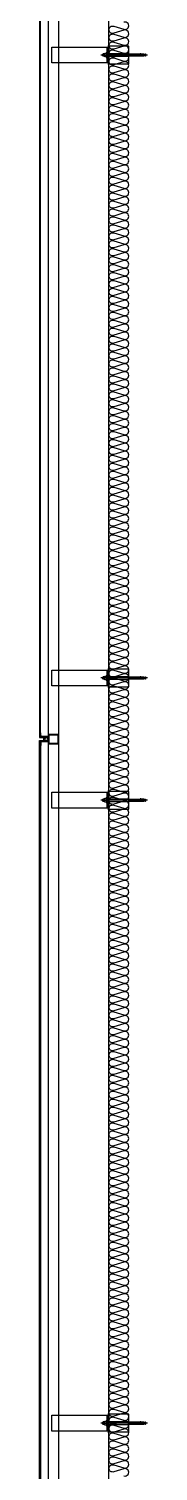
# Model space of a CAD drawing. Header units: millimetres. Extents: x 17311 to 801382, y -242618 to -104888.
# Drawn here: x 705311 to 705855, y -183664 to -176405 of the extents above; entities that cross this region are included whole.
import ezdxf

# ---------------------------------------------------------------- set-up
doc = ezdxf.new("R2010")
doc.units = ezdxf.units.MM
doc.header["$LTSCALE"] = 250
for name, color, linetype in [('A-ETC-8', 8, 'Continuous'), ('A-FIN', 6, 'Continuous'), ('ISL', 251, 'Continuous')]:
    doc.layers.add(name, color=color, linetype=linetype)

# ---------------------------------------------------------------- blocks, each defined once
blk = doc.blocks.new('A$C632c858f')
at = {"layer": 'A-ETC-8'}
blk.add_arc((-2.8, 0), 24, 341.82483, 18.17517, dxfattribs=at)
blk.add_ellipse((34, 0), major_axis=(7.59, 0), ratio=0.987937, dxfattribs=at)
blk = doc.blocks.new('A$Cae507117')
at = {"layer": 'A-ETC-8'}
for points in [[(-50, 0), (-50, -50), (0, -50), (0, 0)], [(-46.8, -3.2), (-46.8, -46.8), (-3.2, -46.8), (-3.2, -3.2)]]:
    blk.add_lwpolyline(points, close=True, dxfattribs=at)
blk = doc.blocks.new('너트 M12')
for p, q in [((-9, 0), (9, 0)), ((-9.5, -9), (-9.5, -0.5)), ((9, -9.5), (-9, -9.5)), ((0, -8.3), (0, -1.2)), ((9.5, -0.5), (9.5, -9))]:
    blk.add_line(p, q)
for centre, start, end in [((-9, -0.5), 90, 180), ((-9, -9), 180, 270), ((9, -0.5), 0, 90), ((9, -9), 270, 0)]:
    blk.add_arc(centre, 0.5, start, end)
at = {"extrusion": (0, 0, -1)}
for centre, major_axis, ratio, start_param, end_param in [((-4.8, -0.9), (-4.75, 0.31), 0.185359, -0.024388, 3.141593), ((4.8, -0.9), (4.75, 0.31), 0.185108, 3.141593, 6.30754), ((-4.8, -8.6), (4.75, 0.31), 0.187111, 0, 3.166211), ((4.8, -8.6), (-4.75, 0.31), 0.185991, 3.117121, 6.283185)]:
    blk.add_ellipse(centre, major_axis=major_axis, ratio=ratio, start_param=start_param, end_param=end_param, dxfattribs=at)
blk = doc.blocks.new('A$C5ebcaad0')
at = {"layer": 'A-ETC-8'}
for p, q in [((-449, -225), (-214, -225)), ((-439, -220.5), (-439, -229.5)), ((-437, -219), (-437.5, -219)), ((-437.5, -231), (-437, -231)), ((-426, -220.5), (-437, -219)), ((-437, -231), (-426, -229.5)), ((-431.6, -219.7), (-431.6, -221.5)), ((-431.6, -228.5), (-431.6, -230.2)), ((-431.1, -222.3), (-429.3, -223.5)), ((-431.1, -227.7), (-429.3, -226.5)), ((-415.6, -218.7), (-430.6, -218.7)), ((-430.6, -231.2), (-415.6, -231.2)), ((-421.1, -224), (-427.7, -224)), ((-421.1, -226), (-427.7, -226)), ((-426, -220.5), (-412, -220.5)), ((-426, -229.5), (-412, -229.5)), ((-420.6, -223.5), (-420.6, -223)), ((-420.6, -227), (-420.6, -226.5)), ((-416.6, -227), (-416.6, -223)), ((-415.6, -218.7), (-412.6, -218.7)), ((-415.6, -231.2), (-412.6, -231.2)), ((-412.6, -218.7), (-412.6, -231.2)), ((-412, -231), (-412, -219)), ((-409, -219), (-412, -219)), ((-412, -231), (-409, -231)), ((-409, -231), (-409, -219)), ((-355, -219), (-409, -219)), ((-409, -231), (-355, -231)), ((-355, -219), (-245.5, -219)), ((-245.5, -231), (-355, -231)), ((-234.2, -229.5), (-224, -229.5)), ((-234, -219), (-225.5, -219)), ((-234, -220.5), (-224, -220.5)), ((-234, -231), (-225.5, -231)), ((-225.5, -231), (-225.5, -219)), ((-224, -220.5), (-225.5, -219)), ((-224, -229.5), (-225.5, -231)), ((-224, -229.5), (-224, -220.5))]:
    blk.add_line(p, q, dxfattribs=at)
for points in [[(-255, -180.5), (-255, -269.5), (-355, -269.5), (-355, -180.5)], [(33.5, -185), (-251.5, -185), (-251.5, -265), (33.5, -265)], [(-251.5, -265), (-245.5, -265), (-245.5, -185), (-251.5, -185)], [(-245.5, -210), (-245.5, -240), (-243.5, -240), (-243.5, -210)]]:
    blk.add_lwpolyline(points, close=True, dxfattribs=at)
blk.add_lwpolyline([(-251.5, -177.5), (-251.5, -272.5, -0.414214), (-252.5, -273.5), (-255, -273.5), (-255, -176.5), (-252.5, -176.5, -0.414214)], format="xyb", close=True, dxfattribs=at)
for centre, radius, start, end in [((-437.5, -220.5), 1.5, 90, 180), ((-437.5, -229.5), 1.5, 180, 270), ((-430.6, -219.7), 1, 90, 180), ((-430.6, -221.5), 1, 180, 236.30993), ((-430.6, -228.5), 1, 123.69007, 180), ((-430.6, -230.2), 1, 180, 270), ((-427.7, -221), 3, 236.30993, 270), ((-427.7, -229), 3, 90, 123.69007), ((-421.1, -223.5), 0.5, 270, 0), ((-421.1, -226.5), 0.5, 0, 90), ((-418.6, -223), 2, 90, 180), ((-418.6, -227), 2, 180, 270), ((-418.6, -223), 2, 0, 90), ((-418.6, -227), 2, 270, 0)]:
    blk.add_arc(centre, radius, start, end, dxfattribs=at)
at = {"layer": 'A-ETC-8', "xscale": -1, "rotation": 90}
blk.add_blockref('너트 M12', (-243.5, -225), dxfattribs=at)

msp = doc.modelspace()

# ---------------------------------------------------------------- linework, layer by layer
at = {"layer": 'A-ETC-8'}
for p, q in [((705355.7, -200799.5), (705355.7, -154461.7)), ((705405.7, -154461.7), (705405.7, -200799.5))]:
    msp.add_line(p, q, dxfattribs=at)
for points in [[(705318.7, -179968), (705353.7, -179968), (705353.7, -179979), (705355.7, -179979), (705355.7, -179966), (705320.3, -179966, 0.226541), (705316.7, -179962.3), (705316.7, -179947.6), (705314.7, -179947.6), (705314.7, -179964, -0.414214)], [(705318.7, -179991), (705353.7, -179991), (705353.7, -179980), (705355.7, -179980), (705355.7, -179993), (705320.3, -179993, -0.226541), (705316.7, -179996.6), (705316.7, -180011.3), (705314.7, -180011.3), (705314.7, -179995, 0.414214)]]:
    msp.add_lwpolyline(points, format="xyb", close=True, dxfattribs=at)
at = {"layer": 'A-FIN'}
for points in [[(705351.7, -176241), (705351.7, -176237), (705310.7, -176237), (705310.7, -179972), (705351.7, -179972), (705351.7, -179968), (705314.7, -179968), (705314.7, -176241), (705351.7, -176241)], [(705351.7, -183718), (705351.7, -183722), (705310.7, -183722), (705310.7, -179987), (705351.7, -179987), (705351.7, -179991), (705314.7, -179991), (705314.7, -183718), (705351.7, -183718)]]:
    msp.add_lwpolyline(points, close=True, dxfattribs=at)
at = {"layer": 'ISL'}
msp.add_line((705660.7, -203729.5), (705660.7, -154479.5), dxfattribs=at)
msp.add_lwpolyline([(705736.4, -183687.1, 1.372593), (705736.4, -183651.8), (705684.9, -183667.1, -0.509267), (705660.7, -183649.5, -0.509267), (705684.9, -183631.8), (705736.4, -183647.1, 1.372593), (705736.4, -183611.8), (705684.9, -183627.1, -0.509267), (705660.7, -183609.5, -0.509267), (705684.9, -183591.8), (705736.4, -183607.1, 1.372593), (705736.4, -183571.8), (705684.9, -183587.1, -0.509267), (705660.7, -183569.5, -0.509267), (705684.9, -183551.8), (705736.4, -183567.1, 1.372593), (705736.4, -183531.8), (705684.9, -183547.1, -0.509267), (705660.7, -183529.5, -0.509267), (705684.9, -183511.8), (705736.4, -183527.1, 1.372593), (705736.4, -183491.8), (705684.9, -183507.1, -0.509267), (705660.7, -183489.5, -0.509267), (705684.9, -183471.8), (705736.4, -183487.1, 1.372593), (705736.4, -183451.8), (705684.9, -183467.1, -0.509267), (705660.7, -183449.5, -0.509267), (705684.9, -183431.8), (705736.4, -183447.1, 1.372593), (705736.4, -183411.8), (705684.9, -183427.1, -0.509267), (705660.7, -183409.5, -0.509267), (705684.9, -183391.8), (705736.4, -183407.1, 1.372593), (705736.4, -183371.8), (705684.9, -183387.1, -0.509267), (705660.7, -183369.5, -0.509267), (705684.9, -183351.8), (705736.4, -183367.1, 1.372593), (705736.4, -183331.8), (705684.9, -183347.1, -0.509267), (705660.7, -183329.5, -0.509267), (705684.9, -183311.8), (705736.4, -183327.1, 1.372593), (705736.4, -183291.8), (705684.9, -183307.1, -0.509267), (705660.7, -183289.5, -0.509267), (705684.9, -183271.8), (705736.4, -183287.1, 1.372593), (705736.4, -183251.8), (705684.9, -183267.1, -0.509267), (705660.7, -183249.5, -0.509267), (705684.9, -183231.8), (705736.4, -183247.1, 1.372593), (705736.4, -183211.8), (705684.9, -183227.1, -0.509267), (705660.7, -183209.5, -0.509267), (705684.9, -183191.8), (705736.4, -183207.1, 1.372593), (705736.4, -183171.8), (705684.9, -183187.1, -0.509267), (705660.7, -183169.5, -0.509267), (705684.9, -183151.8), (705736.4, -183167.1, 1.372593), (705736.4, -183131.8), (705684.9, -183147.1, -0.509267), (705660.7, -183129.5, -0.509267), (705684.9, -183111.8), (705736.4, -183127.1, 1.372593), (705736.4, -183091.8), (705684.9, -183107.1, -0.509267), (705660.7, -183089.5, -0.509267), (705684.9, -183071.8), (705736.4, -183087.1, 1.372593), (705736.4, -183051.8), (705684.9, -183067.1, -0.509267), (705660.7, -183049.5, -0.509267), (705684.9, -183031.8), (705736.4, -183047.1, 1.372593), (705736.4, -183011.8), (705684.9, -183027.1, -0.509267), (705660.7, -183009.5, -0.509267), (705684.9, -182991.8), (705736.4, -183007.1, 1.372593), (705736.4, -182971.8), (705684.9, -182987.1, -0.509267), (705660.7, -182969.5, -0.509267), (705684.9, -182951.8), (705736.4, -182967.1, 1.372593), (705736.4, -182931.8), (705684.9, -182947.1, -0.509267), (705660.7, -182929.5, -0.509267), (705684.9, -182911.8), (705736.4, -182927.1, 1.372593), (705736.4, -182891.8), (705684.9, -182907.1, -0.509267), (705660.7, -182889.5, -0.509267), (705684.9, -182871.8), (705736.4, -182887.1, 1.372593), (705736.4, -182851.8), (705684.9, -182867.1, -0.509267), (705660.7, -182849.5, -0.509267), (705684.9, -182831.8), (705736.4, -182847.1, 1.372593), (705736.4, -182811.8), (705684.9, -182827.1, -0.509267), (705660.7, -182809.5, -0.509267), (705684.9, -182791.8), (705736.4, -182807.1, 1.372593), (705736.4, -182771.8), (705684.9, -182787.1, -0.509267), (705660.7, -182769.5, -0.509267), (705684.9, -182751.8), (705736.4, -182767.1, 1.372593), (705736.4, -182731.8), (705684.9, -182747.1, -0.509267), (705660.7, -182729.5, -0.509267), (705684.9, -182711.8), (705736.4, -182727.1, 1.372593), (705736.4, -182691.8), (705684.9, -182707.1, -0.509267), (705660.7, -182689.5, -0.509267), (705684.9, -182671.8), (705736.4, -182687.1, 1.372593), (705736.4, -182651.8), (705684.9, -182667.1, -0.509267), (705660.7, -182649.5, -0.509267), (705684.9, -182631.8), (705736.4, -182647.1, 1.372593), (705736.4, -182611.8), (705684.9, -182627.1, -0.509267), (705660.7, -182609.5, -0.509267), (705684.9, -182591.8), (705736.4, -182607.1, 1.372593), (705736.4, -182571.8), (705684.9, -182587.1, -0.509267), (705660.7, -182569.5, -0.509267), (705684.9, -182551.8), (705736.4, -182567.1, 1.372593), (705736.4, -182531.8), (705684.9, -182547.1, -0.509267), (705660.7, -182529.5, -0.509267), (705684.9, -182511.8), (705736.4, -182527.1, 1.372593), (705736.4, -182491.8), (705684.9, -182507.1, -0.509267), (705660.7, -182489.5, -0.509267), (705684.9, -182471.8), (705736.4, -182487.1, 1.372593), (705736.4, -182451.8), (705684.9, -182467.1, -0.509267), (705660.7, -182449.5, -0.509267), (705684.9, -182431.8), (705736.4, -182447.1, 1.372593), (705736.4, -182411.8), (705684.9, -182427.1, -0.509267), (705660.7, -182409.5, -0.509267), (705684.9, -182391.8), (705736.4, -182407.1, 1.372593), (705736.4, -182371.8), (705684.9, -182387.1, -0.509267), (705660.7, -182369.5, -0.509267), (705684.9, -182351.8), (705736.4, -182367.1, 1.372593), (705736.4, -182331.8), (705684.9, -182347.1, -0.509267), (705660.7, -182329.5, -0.509267), (705684.9, -182311.8), (705736.4, -182327.1, 1.372593), (705736.4, -182291.8), (705684.9, -182307.1, -0.509267), (705660.7, -182289.5, -0.509267), (705684.9, -182271.8), (705736.4, -182287.1, 1.372593), (705736.4, -182251.8), (705684.9, -182267.1, -0.509267), (705660.7, -182249.5, -0.509267), (705684.9, -182231.8), (705736.4, -182247.1, 1.372593), (705736.4, -182211.8), (705684.9, -182227.1, -0.509267), (705660.7, -182209.5, -0.509267), (705684.9, -182191.8), (705736.4, -182207.1, 1.372593), (705736.4, -182171.8), (705684.9, -182187.1, -0.509267), (705660.7, -182169.5, -0.509267), (705684.9, -182151.8), (705736.4, -182167.1, 1.372593), (705736.4, -182131.8), (705684.9, -182147.1, -0.509267), (705660.7, -182129.5, -0.509267), (705684.9, -182111.8), (705736.4, -182127.1, 1.372593), (705736.4, -182091.8), (705684.9, -182107.1, -0.509267), (705660.7, -182089.5, -0.509267), (705684.9, -182071.8), (705736.4, -182087.1, 1.372593), (705736.4, -182051.8), (705684.9, -182067.1, -0.509267), (705660.7, -182049.5, -0.509267), (705684.9, -182031.8), (705736.4, -182047.1, 1.372593), (705736.4, -182011.8), (705684.9, -182027.1, -0.509267), (705660.7, -182009.5, -0.509267), (705684.9, -181991.8), (705736.4, -182007.1, 1.372593), (705736.4, -181971.8), (705684.9, -181987.1, -0.509267), (705660.7, -181969.5, -0.509267), (705684.9, -181951.8), (705736.4, -181967.1, 1.372593), (705736.4, -181931.8), (705684.9, -181947.1, -0.509267), (705660.7, -181929.5, -0.509267), (705684.9, -181911.8), (705736.4, -181927.1, 1.372593), (705736.4, -181891.8), (705684.9, -181907.1, -0.509267), (705660.7, -181889.5, -0.509267), (705684.9, -181871.8), (705736.4, -181887.1, 1.372593), (705736.4, -181851.8), (705684.9, -181867.1, -0.509267), (705660.7, -181849.5, -0.509267), (705684.9, -181831.8), (705736.4, -181847.1, 1.372593), (705736.4, -181811.8), (705684.9, -181827.1, -0.509267), (705660.7, -181809.5, -0.509267), (705684.9, -181791.8), (705736.4, -181807.1, 1.372593), (705736.4, -181771.8), (705684.9, -181787.1, -0.509267), (705660.7, -181769.5, -0.509267), (705684.9, -181751.8), (705736.4, -181767.1, 1.372593), (705736.4, -181731.8), (705684.9, -181747.1, -0.509267), (705660.7, -181729.5, -0.509267), (705684.9, -181711.8), (705736.4, -181727.1, 1.372593), (705736.4, -181691.8), (705684.9, -181707.1, -0.509267), (705660.7, -181689.5, -0.509267), (705684.9, -181671.8), (705736.4, -181687.1, 1.372593), (705736.4, -181651.8), (705684.9, -181667.1, -0.509267), (705660.7, -181649.5, -0.509267), (705684.9, -181631.8), (705736.4, -181647.1, 1.372593), (705736.4, -181611.8), (705684.9, -181627.1, -0.509267), (705660.7, -181609.5, -0.509267), (705684.9, -181591.8), (705736.4, -181607.1, 1.372593), (705736.4, -181571.8), (705684.9, -181587.1, -0.509267), (705660.7, -181569.5, -0.509267), (705684.9, -181551.8), (705736.4, -181567.1, 1.372593), (705736.4, -181531.8), (705684.9, -181547.1, -0.509267), (705660.7, -181529.5, -0.509267), (705684.9, -181511.8), (705736.4, -181527.1, 1.372593), (705736.4, -181491.8), (705684.9, -181507.1, -0.509267), (705660.7, -181489.5, -0.509267), (705684.9, -181471.8), (705736.4, -181487.1, 1.372593), (705736.4, -181451.8), (705684.9, -181467.1, -0.509267), (705660.7, -181449.5, -0.509267), (705684.9, -181431.8), (705736.4, -181447.1, 1.372593), (705736.4, -181411.8), (705684.9, -181427.1, -0.509267), (705660.7, -181409.5, -0.509267), (705684.9, -181391.8), (705736.4, -181407.1, 1.372593), (705736.4, -181371.8), (705684.9, -181387.1, -0.509267), (705660.7, -181369.5, -0.509267), (705684.9, -181351.8), (705736.4, -181367.1, 1.372593), (705736.4, -181331.8), (705684.9, -181347.1, -0.509267), (705660.7, -181329.5, -0.509267), (705684.9, -181311.8), (705736.4, -181327.1, 1.372593), (705736.4, -181291.8), (705684.9, -181307.1, -0.509267), (705660.7, -181289.5, -0.509267), (705684.9, -181271.8), (705736.4, -181287.1, 1.372593), (705736.4, -181251.8), (705684.9, -181267.1, -0.509267), (705660.7, -181249.5, -0.509267), (705684.9, -181231.8), (705736.4, -181247.1, 1.372593), (705736.4, -181211.8), (705684.9, -181227.1, -0.509267), (705660.7, -181209.5, -0.509267), (705684.9, -181191.8), (705736.4, -181207.1, 1.372593), (705736.4, -181171.8), (705684.9, -181187.1, -0.509267), (705660.7, -181169.5, -0.509267), (705684.9, -181151.8), (705736.4, -181167.1, 1.372593), (705736.4, -181131.8), (705684.9, -181147.1, -0.509267), (705660.7, -181129.5, -0.509267), (705684.9, -181111.8), (705736.4, -181127.1, 1.372593), (705736.4, -181091.8), (705684.9, -181107.1, -0.509267), (705660.7, -181089.5, -0.509267), (705684.9, -181071.8), (705736.4, -181087.1, 1.372593), (705736.4, -181051.8), (705684.9, -181067.1, -0.509267), (705660.7, -181049.5, -0.509267), (705684.9, -181031.8), (705736.4, -181047.1, 1.372593), (705736.4, -181011.8), (705684.9, -181027.1, -0.509267), (705660.7, -181009.5, -0.509267), (705684.9, -180991.8), (705736.4, -181007.1, 1.372593), (705736.4, -180971.8), (705684.9, -180987.1, -0.509267), (705660.7, -180969.5, -0.509267), (705684.9, -180951.8), (705736.4, -180967.1, 1.372593), (705736.4, -180931.8), (705684.9, -180947.1, -0.509267), (705660.7, -180929.5, -0.509267), (705684.9, -180911.8), (705736.4, -180927.1, 1.372593), (705736.4, -180891.8), (705684.9, -180907.1, -0.509267), (705660.7, -180889.5, -0.509267), (705684.9, -180871.8), (705736.4, -180887.1, 1.372593), (705736.4, -180851.8), (705684.9, -180867.1, -0.509267), (705660.7, -180849.5, -0.509267), (705684.9, -180831.8), (705736.4, -180847.1, 1.372593), (705736.4, -180811.8), (705684.9, -180827.1, -0.509267), (705660.7, -180809.5, -0.509267), (705684.9, -180791.8), (705736.4, -180807.1, 1.372593), (705736.4, -180771.8), (705684.9, -180787.1, -0.509267), (705660.7, -180769.5, -0.509267), (705684.9, -180751.8), (705736.4, -180767.1, 1.372593), (705736.4, -180731.8), (705684.9, -180747.1, -0.509267), (705660.7, -180729.5, -0.509267), (705684.9, -180711.8), (705736.4, -180727.1, 1.372593), (705736.4, -180691.8), (705684.9, -180707.1, -0.509267), (705660.7, -180689.5, -0.509267), (705684.9, -180671.8), (705736.4, -180687.1, 1.372593), (705736.4, -180651.8), (705684.9, -180667.1, -0.509267), (705660.7, -180649.5, -0.509267), (705684.9, -180631.8), (705736.4, -180647.1, 1.372593), (705736.4, -180611.8), (705684.9, -180627.1, -0.509267), (705660.7, -180609.5, -0.509267), (705684.9, -180591.8), (705736.4, -180607.1, 1.372593), (705736.4, -180571.8), (705684.9, -180587.1, -0.509267), (705660.7, -180569.5, -0.509267), (705684.9, -180551.8), (705736.4, -180567.1, 1.372593), (705736.4, -180531.8), (705684.9, -180547.1, -0.509267), (705660.7, -180529.5, -0.509267), (705684.9, -180511.8), (705736.4, -180527.1, 1.372593), (705736.4, -180491.8), (705684.9, -180507.1, -0.509267), (705660.7, -180489.5, -0.509267), (705684.9, -180471.8), (705736.4, -180487.1, 1.372593), (705736.4, -180451.8), (705684.9, -180467.1, -0.509267), (705660.7, -180449.5, -0.509267), (705684.9, -180431.8), (705736.4, -180447.1, 1.372593), (705736.4, -180411.8), (705684.9, -180427.1, -0.509267), (705660.7, -180409.5, -0.509267), (705684.9, -180391.8), (705736.4, -180407.1, 1.372593), (705736.4, -180371.8), (705684.9, -180387.1, -0.509267), (705660.7, -180369.5, -0.509267), (705684.9, -180351.8), (705736.4, -180367.1, 1.372593), (705736.4, -180331.8), (705684.9, -180347.1, -0.509267), (705660.7, -180329.5, -0.509267), (705684.9, -180311.8), (705736.4, -180327.1, 1.372593), (705736.4, -180291.8), (705684.9, -180307.1, -0.509267), (705660.7, -180289.5, -0.509267), (705684.9, -180271.8), (705736.4, -180287.1, 1.372593), (705736.4, -180251.8), (705684.9, -180267.1, -0.509267), (705660.7, -180249.5, -0.509267), (705684.9, -180231.8), (705736.4, -180247.1, 1.372593), (705736.4, -180211.8), (705684.9, -180227.1, -0.509267), (705660.7, -180209.5, -0.509267), (705684.9, -180191.8), (705736.4, -180207.1, 1.372593), (705736.4, -180171.8), (705684.9, -180187.1, -0.509267), (705660.7, -180169.5, -0.509267), (705684.9, -180151.8), (705736.4, -180167.1, 1.372593), (705736.4, -180131.8), (705684.9, -180147.1, -0.509267), (705660.7, -180129.5, -0.509267), (705684.9, -180111.8), (705736.4, -180127.1, 1.372593), (705736.4, -180091.8), (705684.9, -180107.1, -0.509267), (705660.7, -180089.5, -0.509267), (705684.9, -180071.8), (705736.4, -180087.1, 1.372593), (705736.4, -180051.8), (705684.9, -180067.1, -0.509267), (705660.7, -180049.5, -0.509267), (705684.9, -180031.8), (705736.4, -180047.1, 1.372593), (705736.4, -180011.8), (705684.9, -180027.1, -0.509267), (705660.7, -180009.5, -0.509267), (705684.9, -179991.8), (705736.4, -180007.1, 1.372593), (705736.4, -179971.8), (705684.9, -179987.1, -0.509267), (705660.7, -179969.5, -0.509267), (705684.9, -179951.8), (705736.4, -179967.1, 1.372593), (705736.4, -179931.8), (705684.9, -179947.1, -0.509267), (705660.7, -179929.5, -0.509267), (705684.9, -179911.8), (705736.4, -179927.1, 1.372593), (705736.4, -179891.8), (705684.9, -179907.1, -0.509267), (705660.7, -179889.5, -0.509267), (705684.9, -179871.8), (705736.4, -179887.1, 1.372593), (705736.4, -179851.8), (705684.9, -179867.1, -0.509267), (705660.7, -179849.5, -0.509267), (705684.9, -179831.8), (705736.4, -179847.1, 1.372593), (705736.4, -179811.8), (705684.9, -179827.1, -0.509267), (705660.7, -179809.5, -0.509267), (705684.9, -179791.8), (705736.4, -179807.1, 1.372593), (705736.4, -179771.8), (705684.9, -179787.1, -0.509267), (705660.7, -179769.5, -0.509267), (705684.9, -179751.8), (705736.4, -179767.1, 1.372593), (705736.4, -179731.8), (705684.9, -179747.1, -0.509267), (705660.7, -179729.5, -0.509267), (705684.9, -179711.8), (705736.4, -179727.1, 1.372593), (705736.4, -179691.8), (705684.9, -179707.1, -0.509267), (705660.7, -179689.5, -0.509267), (705684.9, -179671.8), (705736.4, -179687.1, 1.372593), (705736.4, -179651.8), (705684.9, -179667.1, -0.509267), (705660.7, -179649.5, -0.509267), (705684.9, -179631.8), (705736.4, -179647.1, 1.372593), (705736.4, -179611.8), (705684.9, -179627.1, -0.509267), (705660.7, -179609.5, -0.509267), (705684.9, -179591.8), (705736.4, -179607.1, 1.372593), (705736.4, -179571.8), (705684.9, -179587.1, -0.509267), (705660.7, -179569.5, -0.509267), (705684.9, -179551.8), (705736.4, -179567.1, 1.372593), (705736.4, -179531.8), (705684.9, -179547.1, -0.509267), (705660.7, -179529.5, -0.509267), (705684.9, -179511.8), (705736.4, -179527.1, 1.372593), (705736.4, -179491.8), (705684.9, -179507.1, -0.509267), (705660.7, -179489.5, -0.509267), (705684.9, -179471.8), (705736.4, -179487.1, 1.372593), (705736.4, -179451.8), (705684.9, -179467.1, -0.509267), (705660.7, -179449.5, -0.509267), (705684.9, -179431.8), (705736.4, -179447.1, 1.372593), (705736.4, -179411.8), (705684.9, -179427.1, -0.509267), (705660.7, -179409.5, -0.509267), (705684.9, -179391.8), (705736.4, -179407.1, 1.372593), (705736.4, -179371.8), (705684.9, -179387.1, -0.509267), (705660.7, -179369.5, -0.509267), (705684.9, -179351.8), (705736.4, -179367.1, 1.372593), (705736.4, -179331.8), (705684.9, -179347.1, -0.509267), (705660.7, -179329.5, -0.509267), (705684.9, -179311.8), (705736.4, -179327.1, 1.372593), (705736.4, -179291.8), (705684.9, -179307.1, -0.509267), (705660.7, -179289.5, -0.509267), (705684.9, -179271.8), (705736.4, -179287.1, 1.372593), (705736.4, -179251.8), (705684.9, -179267.1, -0.509267), (705660.7, -179249.5, -0.509267), (705684.9, -179231.8), (705736.4, -179247.1, 1.372593), (705736.4, -179211.8), (705684.9, -179227.1, -0.509267), (705660.7, -179209.5, -0.509267), (705684.9, -179191.8), (705736.4, -179207.1, 1.372593), (705736.4, -179171.8), (705684.9, -179187.1, -0.509267), (705660.7, -179169.5, -0.509267), (705684.9, -179151.8), (705736.4, -179167.1, 1.372593), (705736.4, -179131.8), (705684.9, -179147.1, -0.509267), (705660.7, -179129.5, -0.509267), (705684.9, -179111.8), (705736.4, -179127.1, 1.372593), (705736.4, -179091.8), (705684.9, -179107.1, -0.509267), (705660.7, -179089.5, -0.509267), (705684.9, -179071.8), (705736.4, -179087.1, 1.372593), (705736.4, -179051.8), (705684.9, -179067.1, -0.509267), (705660.7, -179049.5, -0.509267), (705684.9, -179031.8), (705736.4, -179047.1, 1.372593), (705736.4, -179011.8), (705684.9, -179027.1, -0.509267), (705660.7, -179009.5, -0.509267), (705684.9, -178991.8), (705736.4, -179007.1, 1.372593), (705736.4, -178971.8), (705684.9, -178987.1, -0.509267), (705660.7, -178969.5, -0.509267), (705684.9, -178951.8), (705736.4, -178967.1, 1.372593), (705736.4, -178931.8), (705684.9, -178947.1, -0.509267), (705660.7, -178929.5, -0.509267), (705684.9, -178911.8), (705736.4, -178927.1, 1.372593), (705736.4, -178891.8), (705684.9, -178907.1, -0.509267), (705660.7, -178889.5, -0.509267), (705684.9, -178871.8), (705736.4, -178887.1, 1.372593), (705736.4, -178851.8), (705684.9, -178867.1, -0.509267), (705660.7, -178849.5, -0.509267), (705684.9, -178831.8), (705736.4, -178847.1, 1.372593), (705736.4, -178811.8), (705684.9, -178827.1, -0.509267), (705660.7, -178809.5, -0.509267), (705684.9, -178791.8), (705736.4, -178807.1, 1.372593), (705736.4, -178771.8), (705684.9, -178787.1, -0.509267), (705660.7, -178769.5, -0.509267), (705684.9, -178751.8), (705736.4, -178767.1, 1.372593), (705736.4, -178731.8), (705684.9, -178747.1, -0.509267), (705660.7, -178729.5, -0.509267), (705684.9, -178711.8), (705736.4, -178727.1, 1.372593), (705736.4, -178691.8), (705684.9, -178707.1, -0.509267), (705660.7, -178689.5, -0.509267), (705684.9, -178671.8), (705736.4, -178687.1, 1.372593), (705736.4, -178651.8), (705684.9, -178667.1, -0.509267), (705660.7, -178649.5, -0.509267), (705684.9, -178631.8), (705736.4, -178647.1, 1.372593), (705736.4, -178611.8), (705684.9, -178627.1, -0.509267), (705660.7, -178609.5, -0.509267), (705684.9, -178591.8), (705736.4, -178607.1, 1.372593), (705736.4, -178571.8), (705684.9, -178587.1, -0.509267), (705660.7, -178569.5, -0.509267), (705684.9, -178551.8), (705736.4, -178567.1, 1.372593), (705736.4, -178531.8), (705684.9, -178547.1, -0.509267), (705660.7, -178529.5, -0.509267), (705684.9, -178511.8), (705736.4, -178527.1, 1.372593), (705736.4, -178491.8), (705684.9, -178507.1, -0.509267), (705660.7, -178489.5, -0.509267), (705684.9, -178471.8), (705736.4, -178487.1, 1.372593), (705736.4, -178451.8), (705684.9, -178467.1, -0.509267), (705660.7, -178449.5, -0.509267), (705684.9, -178431.8), (705736.4, -178447.1, 1.372593), (705736.4, -178411.8), (705684.9, -178427.1, -0.509267), (705660.7, -178409.5, -0.509267), (705684.9, -178391.8), (705736.4, -178407.1, 1.372593), (705736.4, -178371.8), (705684.9, -178387.1, -0.509267), (705660.7, -178369.5, -0.509267), (705684.9, -178351.8), (705736.4, -178367.1, 1.372593), (705736.4, -178331.8), (705684.9, -178347.1, -0.509267), (705660.7, -178329.5, -0.509267), (705684.9, -178311.8), (705736.4, -178327.1, 1.372593), (705736.4, -178291.8), (705684.9, -178307.1, -0.509267), (705660.7, -178289.5, -0.509267), (705684.9, -178271.8), (705736.4, -178287.1, 1.372593), (705736.4, -178251.8), (705684.9, -178267.1, -0.509267), (705660.7, -178249.5, -0.509267), (705684.9, -178231.8), (705736.4, -178247.1, 1.372593), (705736.4, -178211.8), (705684.9, -178227.1, -0.509267), (705660.7, -178209.5, -0.509267), (705684.9, -178191.8), (705736.4, -178207.1, 1.372593), (705736.4, -178171.8), (705684.9, -178187.1, -0.509267), (705660.7, -178169.5, -0.509267), (705684.9, -178151.8), (705736.4, -178167.1, 1.372593), (705736.4, -178131.8), (705684.9, -178147.1, -0.509267), (705660.7, -178129.5, -0.509267), (705684.9, -178111.8), (705736.4, -178127.1, 1.372593), (705736.4, -178091.8), (705684.9, -178107.1, -0.509267), (705660.7, -178089.5, -0.509267), (705684.9, -178071.8), (705736.4, -178087.1, 1.372593), (705736.4, -178051.8), (705684.9, -178067.1, -0.509267), (705660.7, -178049.5, -0.509267), (705684.9, -178031.8), (705736.4, -178047.1, 1.372593), (705736.4, -178011.8), (705684.9, -178027.1, -0.509267), (705660.7, -178009.5, -0.509267), (705684.9, -177991.8), (705736.4, -178007.1, 1.372593), (705736.4, -177971.8), (705684.9, -177987.1, -0.509267), (705660.7, -177969.5, -0.509267), (705684.9, -177951.8), (705736.4, -177967.1, 1.372593), (705736.4, -177931.8), (705684.9, -177947.1, -0.509267), (705660.7, -177929.5, -0.509267), (705684.9, -177911.8), (705736.4, -177927.1, 1.372593), (705736.4, -177891.8), (705684.9, -177907.1, -0.509267), (705660.7, -177889.5, -0.509267), (705684.9, -177871.8), (705736.4, -177887.1, 1.372593), (705736.4, -177851.8), (705684.9, -177867.1, -0.509267), (705660.7, -177849.5, -0.509267), (705684.9, -177831.8), (705736.4, -177847.1, 1.372593), (705736.4, -177811.8), (705684.9, -177827.1, -0.509267), (705660.7, -177809.5, -0.509267), (705684.9, -177791.8), (705736.4, -177807.1, 1.372593), (705736.4, -177771.8), (705684.9, -177787.1, -0.509267), (705660.7, -177769.5, -0.509267), (705684.9, -177751.8), (705736.4, -177767.1, 1.372593), (705736.4, -177731.8), (705684.9, -177747.1, -0.509267), (705660.7, -177729.5, -0.509267), (705684.9, -177711.8), (705736.4, -177727.1, 1.372593), (705736.4, -177691.8), (705684.9, -177707.1, -0.509267), (705660.7, -177689.5, -0.509267), (705684.9, -177671.8), (705736.4, -177687.1, 1.372593), (705736.4, -177651.8), (705684.9, -177667.1, -0.509267), (705660.7, -177649.5, -0.509267), (705684.9, -177631.8), (705736.4, -177647.1, 1.372593), (705736.4, -177611.8), (705684.9, -177627.1, -0.509267), (705660.7, -177609.5, -0.509267), (705684.9, -177591.8), (705736.4, -177607.1, 1.372593), (705736.4, -177571.8), (705684.9, -177587.1, -0.509267), (705660.7, -177569.5, -0.509267), (705684.9, -177551.8), (705736.4, -177567.1, 1.372593), (705736.4, -177531.8), (705684.9, -177547.1, -0.509267), (705660.7, -177529.5, -0.509267), (705684.9, -177511.8), (705736.4, -177527.1, 1.372593), (705736.4, -177491.8), (705684.9, -177507.1, -0.509267), (705660.7, -177489.5, -0.509267), (705684.9, -177471.8), (705736.4, -177487.1, 1.372593), (705736.4, -177451.8), (705684.9, -177467.1, -0.509267), (705660.7, -177449.5, -0.509267), (705684.9, -177431.8), (705736.4, -177447.1, 1.372593), (705736.4, -177411.8), (705684.9, -177427.1, -0.509267), (705660.7, -177409.5, -0.509267), (705684.9, -177391.8), (705736.4, -177407.1, 1.372593), (705736.4, -177371.8), (705684.9, -177387.1, -0.509267), (705660.7, -177369.5, -0.509267), (705684.9, -177351.8), (705736.4, -177367.1, 1.372593), (705736.4, -177331.8), (705684.9, -177347.1, -0.509267), (705660.7, -177329.5, -0.509267), (705684.9, -177311.8), (705736.4, -177327.1, 1.372593), (705736.4, -177291.8), (705684.9, -177307.1, -0.509267), (705660.7, -177289.5, -0.509267), (705684.9, -177271.8), (705736.4, -177287.1, 1.372593), (705736.4, -177251.8), (705684.9, -177267.1, -0.509267), (705660.7, -177249.5, -0.509267), (705684.9, -177231.8), (705736.4, -177247.1, 1.372593), (705736.4, -177211.8), (705684.9, -177227.1, -0.509267), (705660.7, -177209.5, -0.509267), (705684.9, -177191.8), (705736.4, -177207.1, 1.372593), (705736.4, -177171.8), (705684.9, -177187.1, -0.509267), (705660.7, -177169.5, -0.509267), (705684.9, -177151.8), (705736.4, -177167.1, 1.372593), (705736.4, -177131.8), (705684.9, -177147.1, -0.509267), (705660.7, -177129.5, -0.509267), (705684.9, -177111.8), (705736.4, -177127.1, 1.372593), (705736.4, -177091.8), (705684.9, -177107.1, -0.509267), (705660.7, -177089.5, -0.509267), (705684.9, -177071.8), (705736.4, -177087.1, 1.372593), (705736.4, -177051.8), (705684.9, -177067.1, -0.509267), (705660.7, -177049.5, -0.509267), (705684.9, -177031.8), (705736.4, -177047.1, 1.372593), (705736.4, -177011.8), (705684.9, -177027.1, -0.509267), (705660.7, -177009.5, -0.509267), (705684.9, -176991.8), (705736.4, -177007.1, 1.372593), (705736.4, -176971.8), (705684.9, -176987.1, -0.509267), (705660.7, -176969.5, -0.509267), (705684.9, -176951.8), (705736.4, -176967.1, 1.372593), (705736.4, -176931.8), (705684.9, -176947.1, -0.509267), (705660.7, -176929.5, -0.509267), (705684.9, -176911.8), (705736.4, -176927.1, 1.372593), (705736.4, -176891.8), (705684.9, -176907.1, -0.509267), (705660.7, -176889.5, -0.509267), (705684.9, -176871.8), (705736.4, -176887.1, 1.372593), (705736.4, -176851.8), (705684.9, -176867.1, -0.509267), (705660.7, -176849.5, -0.509267), (705684.9, -176831.8), (705736.4, -176847.1, 1.372593), (705736.4, -176811.8), (705684.9, -176827.1, -0.509267), (705660.7, -176809.5, -0.509267), (705684.9, -176791.8), (705736.4, -176807.1, 1.372593), (705736.4, -176771.8), (705684.9, -176787.1, -0.509267), (705660.7, -176769.5, -0.509267), (705684.9, -176751.8), (705736.4, -176767.1, 1.372593), (705736.4, -176731.8), (705684.9, -176747.1, -0.509267), (705660.7, -176729.5, -0.509267), (705684.9, -176711.8), (705736.4, -176727.1, 1.372593), (705736.4, -176691.8), (705684.9, -176707.1, -0.509267), (705660.7, -176689.5, -0.509267), (705684.9, -176671.8), (705736.4, -176687.1, 1.372593), (705736.4, -176651.8), (705684.9, -176667.1, -0.509267), (705660.7, -176649.5, -0.509267), (705684.9, -176631.8), (705736.4, -176647.1, 1.372593), (705736.4, -176611.8), (705684.9, -176627.1, -0.509267), (705660.7, -176609.5, -0.509267), (705684.9, -176591.8), (705736.4, -176607.1, 1.372593), (705736.4, -176571.8), (705684.9, -176587.1, -0.509267), (705660.7, -176569.5, -0.509267), (705684.9, -176551.8), (705736.4, -176567.1, 1.372593), (705736.4, -176531.8), (705684.9, -176547.1, -0.509267), (705660.7, -176529.5, -0.509267), (705684.9, -176511.8), (705736.4, -176527.1, 1.372593), (705736.4, -176491.8), (705684.9, -176507.1, -0.509267), (705660.7, -176489.5, -0.509267), (705684.9, -176471.8), (705736.4, -176487.1, 1.372593), (705736.4, -176451.8), (705684.9, -176467.1, -0.509267), (705660.7, -176449.5, -0.509267), (705684.9, -176431.8), (705736.4, -176447.1, 1.372593), (705736.4, -176411.8), (705684.9, -176427.1, -0.509267), (705660.7, -176409.5, -0.509267), (705684.9, -176391.8), (705736.4, -176407.1, 1.372593), (705736.4, -176371.8)], format="xyb", dxfattribs=at)

# ---------------------------------------------------------------- block references
at = {"layer": 'A-ETC-8', "xscale": -1}
for p in [(705405.7, -176312), (705405.7, -179447), (705405.7, -180062), (705405.7, -183197)]:
    msp.add_blockref('A$C5ebcaad0', p, dxfattribs=at)
at = {"layer": 'A-ETC-8'}
msp.add_blockref('A$C632c858f', (705310.7, -179979.5), dxfattribs=at)
at = {"layer": 'A-ETC-8', "xscale": -1, "rotation": 180}
msp.add_blockref('A$Cae507117', (705405.7, -180004.5), dxfattribs=at)

doc.saveas('drawing.dxf')
